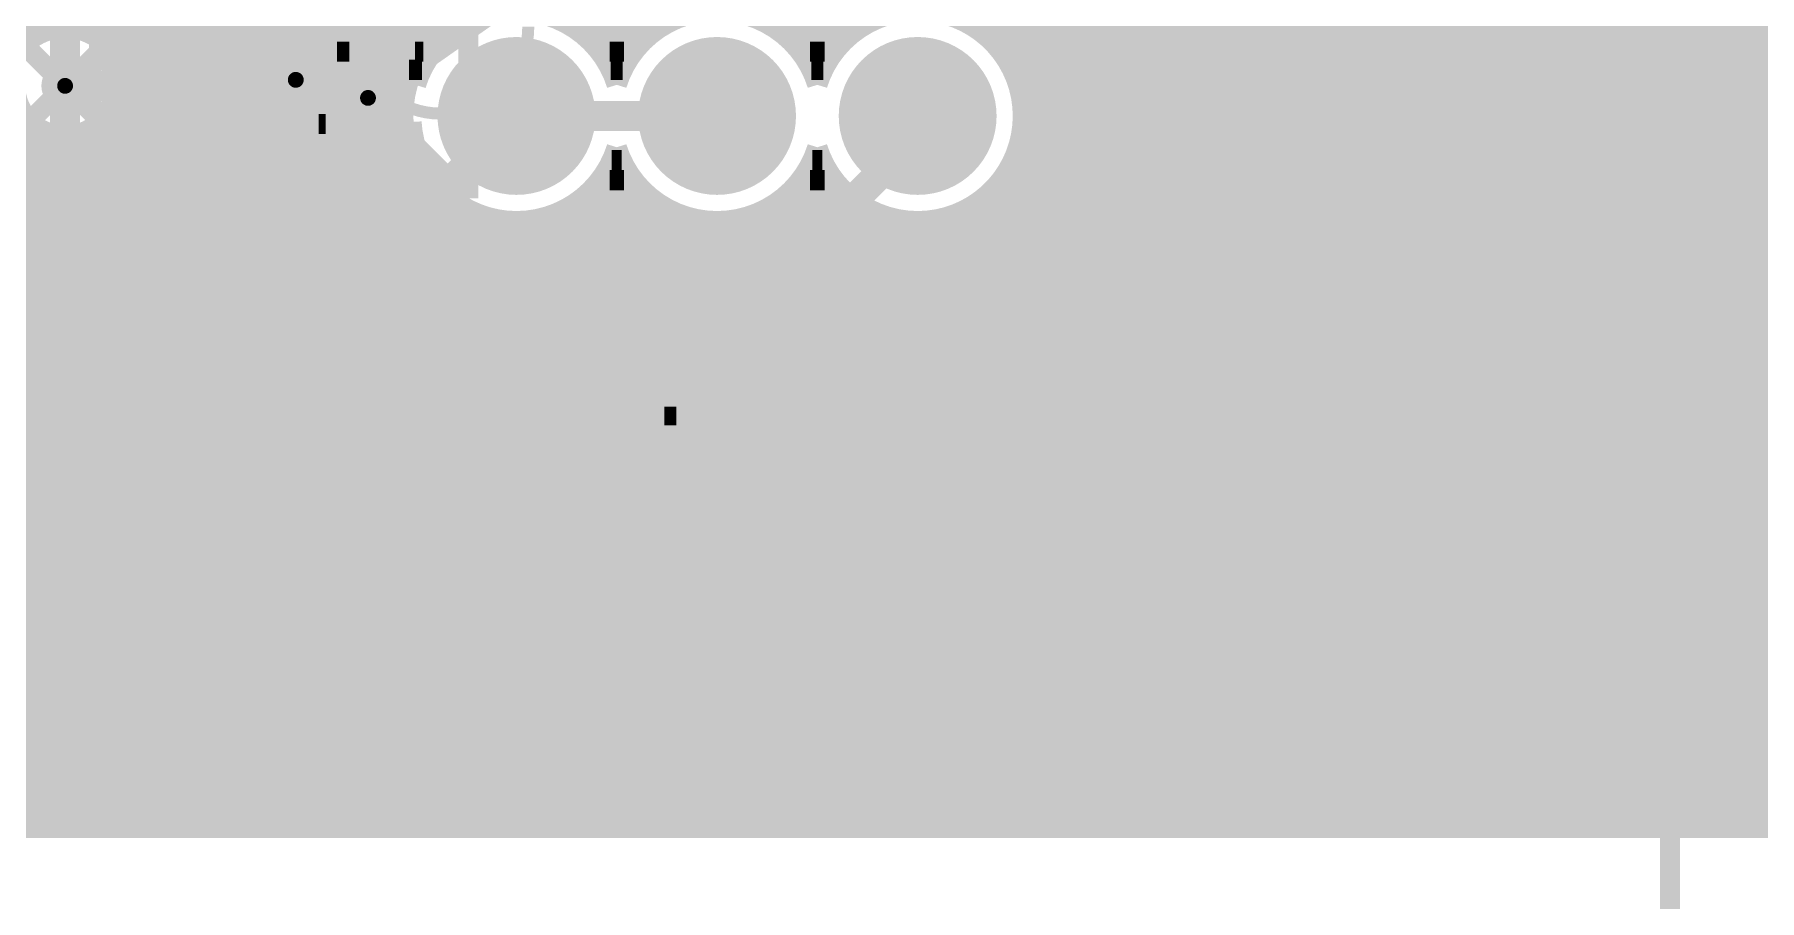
# Model space of a CAD drawing. Extents: x -11 to 221, y -93 to 178.
# Drawn here: x 28.19 to 50.03, y 39.6 to 50.56 of the extents above; entities that cross this region are included whole.
import ezdxf

# ---------------------------------------------------------------- set-up
doc = ezdxf.new("R2010")
doc.units = 0
doc.header["$MEASUREMENT"] = 0
doc.layers.get('0').update_dxf_attribs({"linetype": 'CONTINUOUS'})
for name, color, linetype in [('26-349-0_BOT', 7, 'CONTINUOUS'), ('26-349-0_DRD', 7, 'CONTINUOUS'), ('26-349-0_DRL', 2, 'CONTINUOUS'), ('26-349-0_FAB', 1, 'CONTINUOUS'), ('26-349-0_IN1', 3, 'CONTINUOUS'), ('26-349-0_IN2', 5, 'CONTINUOUS'), ('26-349-0_SMB', 10, 'CONTINUOUS'), ('26-349-0_SMT', 14, 'CONTINUOUS'), ('26-349-0_SPT', 9, 'CONTINUOUS'), ('26-349-0_SST', 12, 'CONTINUOUS'), ('26-349-0_TOP', 11, 'CONTINUOUS'), ('THRUHOLE_TAP', 15, 'CONTINUOUS')]:
    doc.layers.add(name, color=color, linetype=linetype)

# ---------------------------------------------------------------- blocks, each defined once
blk = doc.blocks.new('ROUND_2')
at = {"const_width": 0.99949}
blk.add_lwpolyline([(-0.499744, 0, 1), (0.499744, 0, 1)], format="xyb", close=True, dxfattribs=at)
blk = doc.blocks.new('ROUND_78')
at = {"const_width": 0.29972}
blk.add_lwpolyline([(-0.14986, 0, 1), (0.14986, 0, 1)], format="xyb", close=True, dxfattribs=at)
blk = doc.blocks.new('ROUND_95')
at = {"const_width": 0.40005}
blk.add_lwpolyline([(-0.200024, 0, 1), (0.200024, 0, 1)], format="xyb", close=True, dxfattribs=at)
blk = doc.blocks.new('ROUND_102')
at = {"const_width": 0.10033}
blk.add_lwpolyline([(-0.050164, 0, 1), (0.050164, 0, 1)], format="xyb", close=True, dxfattribs=at)
blk = doc.blocks.new('ROUND_82')
at = {"const_width": 0.29972}
blk.add_lwpolyline([(-0.14986, 0, 1), (0.14986, 0, 1)], format="xyb", close=True, dxfattribs=at)
blk = doc.blocks.new('RECTANGLE_5')
blk.add_solid([(0.63627, 0.51308), (0.63627, -0.51308), (-0.63627, 0.51308), (-0.63627, -0.51308)])
blk = doc.blocks.new('ROUND_88')
at = {"const_width": 0.10033}
blk.add_lwpolyline([(-0.050164, 0, 1), (0.050164, 0, 1)], format="xyb", close=True, dxfattribs=at)

msp = doc.modelspace()

# ---------------------------------------------------------------- linework, layer by layer
at = {"layer": '26-349-0_BOT'}
for points, const_width in [([(31.5468, 97.409), (31.5468, 50.61458)], 0.254), ([(31.7754, 97.409), (31.7754, 50.55108)], 0.254), ([(32.004, 97.409), (32.004, 50.35804)], 0.254), ([(32.2326, 97.409), (32.2326, 50.36312)], 0.254), ([(32.4612, 97.409), (32.4612, 50.38598)], 0.254), ([(32.6898, 97.409), (32.6898, 50.32248)], 0.254), ([(32.9184, 97.409), (32.9184, 50.12944)], 0.254), ([(33.147, 97.409), (33.147, 50.21072)], 0.254), ([(33.3756, 97.409), (33.3756, 50.4952)], 0.254), ([(33.6042, 97.409), (33.6042, 50.67046)], 0.254), ([(34.9758, 97.409), (34.9758, 50.67046)], 0.254), ([(35.2044, 97.409), (35.2044, 50.4952)], 0.254), ([(40.2336, 97.409), (40.2336, 50.54092)], 0.254), ([(40.4622, 97.409), (40.4622, 50.28946)], 0.254), ([(40.6908, 97.409), (40.6908, 49.68748)], 0.254), ([(48.6918, 97.409), (48.6918, 40.513)], 0.254), ([(48.9204, 97.409), (48.9204, 40.513)], 0.254), ([(49.149, 97.409), (49.149, 40.513)], 0.254), ([(47.5488, 94.68866), (47.5488, 40.513)], 0.254), ([(48.4632, 94.68866), (48.4632, 40.513)], 0.254), ([(47.7774, 94.53626), (47.7774, 40.513)], 0.254), ([(48.006, 94.49308), (48.006, 40.513)], 0.254), ([(48.2346, 94.53626), (48.2346, 40.513)], 0.254), ([(44.3484, 83.3247), (44.3484, 40.513)], 0.254), ([(44.577, 83.32978), (44.577, 40.513)], 0.254), ([(40.9194, 76.16444), (40.9194, 40.513)], 0.254), ([(44.1198, 76.2508), (44.1198, 40.513)], 0.254), ([(31.3182, 75.946), (31.3182, 50.59172)], 0.254), ([(41.148, 75.8317), (41.148, 40.513)], 0.254), ([(43.8912, 75.87488), (43.8912, 40.513)], 0.254), ([(31.0896, 75.60818), (31.0896, 50.46726)], 0.254), ([(41.3766, 75.63104), (41.3766, 40.513)], 0.254), ([(41.6052, 75.49896), (41.6052, 40.513)], 0.254), ([(43.434, 75.51928), (43.434, 40.513)], 0.254), ([(43.6626, 75.65898), (43.6626, 40.513)], 0.254), ([(46.1772, 75.6031), (46.1772, 40.513)], 0.254), ([(30.861, 75.38466), (30.861, 40.513)], 0.254), ([(41.8338, 75.41768), (41.8338, 40.513)], 0.254), ([(42.0624, 75.37704), (42.0624, 40.513)], 0.254), ([(42.291, 75.36942), (42.291, 40.513)], 0.254), ([(42.5196, 75.36942), (42.5196, 40.513)], 0.254), ([(42.7482, 75.36942), (42.7482, 40.513)], 0.254), ([(42.9768, 75.37958), (42.9768, 40.513)], 0.254), ([(43.2054, 75.42784), (43.2054, 40.513)], 0.254), ([(29.2608, 75.02398), (29.2608, 40.513)], 0.254), ([(30.1752, 75.03414), (30.1752, 40.513)], 0.254), ([(30.4038, 75.11034), (30.4038, 40.513)], 0.254), ([(30.6324, 75.22464), (30.6324, 40.513)], 0.254), ([(35.433, 75.0697), (35.433, 50.21072)], 0.254), ([(35.6616, 75.0697), (35.6616, 50.165)], 0.254), ([(35.8902, 75.0697), (35.8902, 50.4698)], 0.254), ([(36.1188, 75.0697), (36.1188, 50.65268)], 0.254), ([(37.4904, 75.0697), (37.4904, 50.68316)], 0.254), ([(37.719, 75.0697), (37.719, 50.51806)], 0.254), ([(37.9476, 75.0697), (37.9476, 50.25136)], 0.254), ([(38.1762, 75.0697), (38.1762, 50.11674)], 0.254), ([(38.4048, 75.0697), (38.4048, 50.4444)], 0.254), ([(38.6334, 75.0697), (38.6334, 50.63744)], 0.254), ([(29.4894, 74.98334), (29.4894, 40.513)], 0.254), ([(29.718, 74.97064), (29.718, 40.513)], 0.254), ([(29.9466, 74.98588), (29.9466, 40.513)], 0.254), ([(46.4058, 68.38442), (46.4058, 40.513)], 0.254), ([(47.3202, 68.2752), (47.3202, 40.513)], 0.254), ([(49.3776, 68.43268), (49.3776, 40.513)], 0.254), ([(46.6344, 68.19392), (46.6344, 40.513)], 0.254), ([(46.863, 68.13042), (46.863, 40.513)], 0.254), ([(47.0916, 68.15328), (47.0916, 40.513)], 0.254), ([(49.6062, 67.7926), (49.6062, 40.513)], 0.254), ([(49.8348, 67.52336), (49.8348, 40.513)], 0.254), ([(50.0634, 67.35318), (50.0634, 40.513)], 0.254), ([(27.8638, 56.261), (27.8638, 56.2102), (28.575, 55.499), (28.575, 49.911)], 0.381), ([(29.0957, 55.499), (29.0957, 50.26406)], 0.254), ([(45.9486, 53.30698), (45.9486, 40.513)], 0.254), ([(44.8056, 53.13172), (44.8056, 40.513)], 0.254), ([(45.72, 52.96408), (45.72, 40.513)], 0.254), ([(45.0342, 52.91582), (45.0342, 40.513)], 0.254), ([(45.2628, 52.84216), (45.2628, 40.513)], 0.254), ([(45.4914, 52.85486), (45.4914, 40.513)], 0.254), ([(31.25978, 50.5714), (29.0957, 50.5714)], 0.254), ([(33.46196, 50.5714), (31.73222, 50.5714)], 0.254), ([(36.00196, 50.5714), (35.11804, 50.5714)], 0.254), ([(38.54196, 50.5714), (37.65804, 50.5714)], 0.254), ([(58.928, 50.5714), (40.19804, 50.5714)], 0.254), ([(30.9753, 50.3428), (29.0957, 50.3428)], 0.254), ([(32.17418, 50.3428), (32.0167, 50.3428)], 0.254), ([(33.2359, 50.3428), (32.64662, 50.3428)], 0.254), ([(35.7759, 50.3428), (35.34156, 50.3428)], 0.254), ([(38.3159, 50.3428), (37.88156, 50.3428)], 0.254), ([(58.928, 50.3428), (40.42156, 50.3428)], 0.254), ([(30.87878, 50.1142), (29.1719, 50.1142)], 0.254), ([(33.09366, 50.1142), (32.9311, 50.1142)], 0.254), ([(35.63366, 50.1142), (35.4838, 50.1142)], 0.254), ([(38.17366, 50.1142), (38.0238, 50.1142)], 0.254), ([(58.928, 50.1142), (40.5638, 50.1142)], 0.254), ([(30.8737, 49.8856), (29.20492, 49.8856)], 0.254), ([(58.928, 49.8856), (40.65016, 49.8856)], 0.254), ([(28.1178, 49.47666), (28.1178, 40.513)], 0.254), ([(29.0322, 49.47666), (29.0322, 40.513)], 0.254), ([(30.96006, 49.657), (29.15158, 49.657)], 0.254), ([(31.0896, 49.5046), (31.0896, 40.513)], 0.254), ([(58.928, 49.657), (40.69334, 49.657)], 0.254), ([(28.1686, 49.4284), (20.72386, 49.4284)], 0.254), ([(28.3464, 49.32426), (28.3464, 40.513)], 0.254), ([(28.575, 49.28108), (28.575, 40.513)], 0.254), ([(28.8036, 49.32426), (28.8036, 40.513)], 0.254), ([(31.2039, 49.4284), (28.97886, 49.4284)], 0.254), ([(31.3182, 49.38268), (31.3182, 40.513)], 0.254), ([(31.5468, 49.35982), (31.5468, 40.513)], 0.254), ([(31.7754, 49.42332), (31.7754, 40.513)], 0.254), ([(31.87446, 49.4284), (31.78556, 49.4284)], 0.254), ([(32.004, 49.276), (32.004, 40.513)], 0.254), ([(32.9184, 49.38522), (32.9184, 40.513)], 0.254), ([(40.6908, 49.37252), (40.6908, 40.513)], 0.254), ([(58.21172, 49.4284), (40.69588, 49.4284)], 0.254), ([(32.1183, 49.1998), (17.145, 49.1998)], 0.254), ([(32.2326, 49.15408), (32.2326, 40.513)], 0.254), ([(32.4612, 49.13122), (32.4612, 40.513)], 0.254), ([(32.6898, 49.19472), (32.6898, 40.513)], 0.254), ([(33.00222, 49.1998), (32.69996, 49.1998)], 0.254), ([(57.99582, 49.1998), (40.65778, 49.1998)], 0.254), ([(33.0835, 48.9712), (17.145, 48.9712)], 0.254), ([(33.147, 48.84928), (33.147, 40.513)], 0.254), ([(35.433, 48.84928), (35.433, 40.513)], 0.254), ([(35.6235, 48.9712), (35.4965, 48.9712)], 0.254), ([(35.6616, 48.895), (35.6616, 40.513)], 0.254), ([(37.9476, 48.80864), (37.9476, 40.513)], 0.254), ([(38.1635, 48.9712), (38.0365, 48.9712)], 0.254), ([(38.1762, 48.94326), (38.1762, 40.513)], 0.254), ([(57.92216, 48.9712), (40.5765, 48.9712)], 0.254), ([(33.21812, 48.7426), (17.145, 48.7426)], 0.254), ([(35.75812, 48.7426), (35.36188, 48.7426)], 0.254), ([(35.8902, 48.58766), (35.8902, 40.513)], 0.254), ([(38.29812, 48.7426), (37.90188, 48.7426)], 0.254), ([(38.4048, 48.6156), (38.4048, 40.513)], 0.254), ([(57.93486, 48.7426), (40.44188, 48.7426)], 0.254), ([(40.4622, 48.77054), (40.4622, 40.513)], 0.254), ([(33.43148, 48.514), (17.145, 48.514)], 0.254), ([(33.3756, 48.5648), (33.3756, 40.513)], 0.254), ([(33.6042, 48.38954), (33.6042, 40.513)], 0.254), ([(34.9758, 48.38954), (34.9758, 40.513)], 0.254), ([(35.97148, 48.514), (35.14852, 48.514)], 0.254), ([(35.2044, 48.5648), (35.2044, 40.513)], 0.254), ([(36.1188, 48.40478), (36.1188, 40.513)], 0.254), ([(37.4904, 48.3743), (37.4904, 40.513)], 0.254), ([(38.51148, 48.514), (37.68852, 48.514)], 0.254), ([(37.719, 48.5394), (37.719, 40.513)], 0.254), ([(38.6334, 48.42256), (38.6334, 40.513)], 0.254), ([(40.005, 48.3616), (40.005, 40.513)], 0.254), ([(58.04408, 48.514), (40.22852, 48.514)], 0.254), ([(40.2336, 48.51908), (40.2336, 40.513)], 0.254), ([(33.8201, 48.2854), (17.145, 48.2854)], 0.254), ([(33.8328, 48.28032), (33.8328, 40.513)], 0.254), ([(34.0614, 48.21936), (34.0614, 40.513)], 0.254), ([(34.29, 48.19904), (34.29, 40.513)], 0.254), ([(34.5186, 48.21936), (34.5186, 40.513)], 0.254), ([(34.7472, 48.28032), (34.7472, 40.513)], 0.254), ([(36.3601, 48.2854), (34.7599, 48.2854)], 0.254), ([(36.3474, 48.29048), (36.3474, 40.513)], 0.254), ([(36.576, 48.22444), (36.576, 40.513)], 0.254), ([(36.8046, 48.19904), (36.8046, 40.513)], 0.254), ([(37.0332, 48.21428), (37.0332, 40.513)], 0.254), ([(37.2618, 48.2727), (37.2618, 40.513)], 0.254), ([(38.9001, 48.2854), (37.2999, 48.2854)], 0.254), ([(38.862, 48.30064), (38.862, 40.513)], 0.254), ([(39.0906, 48.22952), (39.0906, 40.513)], 0.254), ([(39.3192, 48.20158), (39.3192, 40.513)], 0.254), ([(39.5478, 48.21174), (39.5478, 40.513)], 0.254), ([(39.7764, 48.26254), (39.7764, 40.513)], 0.254), ([(58.38698, 48.2854), (39.8399, 48.2854)], 0.254), ([(58.928, 48.0568), (17.145, 48.0568)], 0.254), ([(58.928, 47.8282), (17.145, 47.8282)], 0.254), ([(58.928, 47.5996), (17.145, 47.5996)], 0.254), ([(58.928, 47.371), (17.145, 47.371)], 0.254), ([(58.928, 47.1424), (17.145, 47.1424)], 0.254), ([(58.928, 46.9138), (17.145, 46.9138)], 0.254), ([(58.928, 46.6852), (17.145, 46.6852)], 0.254), ([(56.74614, 46.4566), (17.145, 46.4566)], 0.254), ([(56.29148, 46.228), (17.145, 46.228)], 0.254), ([(56.05018, 45.9994), (17.145, 45.9994)], 0.254), ([(55.89524, 45.7708), (17.145, 45.7708)], 0.254), ([(55.79364, 45.5422), (17.145, 45.5422)], 0.254), ([(55.73776, 45.3136), (17.145, 45.3136)], 0.254), ([(55.71998, 45.085), (17.145, 45.085)], 0.254), ([(55.73776, 44.8564), (17.145, 44.8564)], 0.254), ([(55.79364, 44.6278), (17.145, 44.6278)], 0.254), ([(55.89524, 44.3992), (17.145, 44.3992)], 0.254), ([(56.05018, 44.1706), (17.145, 44.1706)], 0.254), ([(56.29148, 43.942), (17.145, 43.942)], 0.254), ([(56.74614, 43.7134), (17.145, 43.7134)], 0.254), ([(58.928, 43.4848), (17.145, 43.4848)], 0.254), ([(58.928, 43.2562), (17.145, 43.2562)], 0.254), ([(58.928, 43.0276), (17.145, 43.0276)], 0.254), ([(58.928, 42.799), (17.145, 42.799)], 0.254), ([(58.928, 42.5704), (17.145, 42.5704)], 0.254), ([(58.928, 42.3418), (17.145, 42.3418)], 0.254), ([(58.928, 42.1132), (17.145, 42.1132)], 0.254), ([(58.928, 41.8846), (17.145, 41.8846)], 0.254), ([(58.928, 41.656), (17.145, 41.656)], 0.254), ([(58.928, 41.4274), (17.145, 41.4274)], 0.254), ([(58.928, 41.1988), (17.145, 41.1988)], 0.254), ([(58.928, 40.9702), (17.145, 40.9702)], 0.254), ([(58.928, 40.7416), (17.145, 40.7416)], 0.254), ([(58.928, 40.513), (18.161, 40.513)], 0.254)]:
    msp.add_lwpolyline(points, dxfattribs=dict(at, const_width=const_width))
at = {"layer": '26-349-0_BOT', "const_width": 0.254}
for points in [[(34.29, 50.86096, 0.3293318), (33.01746, 49.92116)], [(35.56, 49.9237, 0.3286705), (34.29, 50.85842)], [(36.83, 50.86096, 0.3286704), (35.56, 49.9237)], [(38.1, 49.9237, 0.3286705), (36.83, 50.85842)], [(39.37, 50.86096, 0.3286704), (38.1, 49.9237)], [(40.70096, 49.53, 0.4142136), (39.37, 50.86096)], [(31.496, 50.61712, 0.4142136), (30.86608, 49.9872)], [(32.0548, 50.27676, 0.2801818), (31.496, 50.61712)], [(32.4104, 50.38852, 0.1515079), (32.05396, 50.27798)], [(33.01746, 49.92116, 0.3394984), (32.4104, 50.38598)], [(29.20492, 49.911, 0.1500718), (29.09637, 50.26451)], [(27.94508, 49.911, 0.4142136), (28.575, 49.28108)], [(28.575, 49.28108, 0.4142136), (29.20492, 49.911)], [(30.86608, 49.9872, 0.4142136), (31.496, 49.35728)], [(31.496, 49.35728, 0.1509238), (31.85125, 49.46701)], [(31.8516, 49.4665, 0.2792178), (32.4104, 49.12868)], [(32.4104, 49.12868, 0.2729018), (32.96158, 49.4538)], [(32.96158, 49.4538, 0.3975292), (34.29, 48.19904)], [(39.37, 48.19904, 0.4142136), (40.70096, 49.53)], [(34.29, 48.19904, 0.328165), (35.56, 49.13376)], [(35.56, 49.13376, 0.3281646), (36.83, 48.19904)], [(36.83, 48.19904, 0.328165), (38.1, 49.13376)], [(38.1, 49.13376, 0.3281646), (39.37, 48.19904)]]:
    msp.add_lwpolyline(points, format="xyb", dxfattribs=at)
at = {"layer": '26-349-0_DRD', "const_width": 0.254}
for points in [[(30.226, 51.2572), (30.226, 48.7172)], [(32.766, 51.2572), (30.226, 48.7172)], [(32.766, 48.7172), (30.226, 51.2572)], [(32.766, 48.7172), (32.766, 51.2572)], [(29.845, 51.181), (27.305, 48.641)], [(29.845, 48.641), (27.305, 51.181)], [(29.845, 48.641), (29.845, 51.181)], [(31.1404, 51.0286), (31.1404, 48.4886)], [(33.6804, 51.0286), (31.1404, 48.4886)], [(33.6804, 48.4886), (31.1404, 51.0286)], [(33.6804, 48.4886), (33.6804, 51.0286)], [(34.29, 50.165), (34.29, 48.895)], [(36.83, 50.165), (36.83, 48.895)], [(39.37, 50.165), (39.37, 48.895)], [(34.925, 49.53), (33.655, 49.53)], [(37.465, 49.53), (36.195, 49.53)], [(40.005, 49.53), (38.735, 49.53)], [(27.305, 48.641), (29.845, 48.641)], [(30.226, 48.7172), (32.766, 48.7172)], [(31.1404, 48.4886), (33.6804, 48.4886)]]:
    msp.add_lwpolyline(points, dxfattribs=at)
at = {"layer": '26-349-0_FAB', "const_width": 0.254}
for points in [[(-7.62, 142.24), (-7.62, 102.87), (17.78, 102.87), (17.78, 93.345), (55.88, 93.345), (55.88, 55.245), (48.895, 55.245), (48.895, -6.985), (109.22, -6.985), (109.22, 45.72), (66.04, 45.72), (66.04, 142.875), (33.655, 142.875), (27.94, 148.59), (27.94, 152.4), (11.43, 152.4), (11.43, 142.24), (-7.62, 142.24)], [(17.78, 88.9), (17.78, 41.275), (47.625, 41.275), (47.625, 56.515), (55.245, 56.515), (55.245, 92.71), (17.78, 92.71), (17.78, 88.9)], [(28.99918, 46.24832), (28.15082, 46.24832)], [(28.575, 44.97832), (28.575, 46.24832)], [(30.45968, 44.97832), (29.61132, 44.97832), (29.61132, 46.24832), (30.45968, 46.24832)], [(31.07182, 45.61332), (31.70682, 45.61332), (31.92018, 45.82668), (31.92018, 46.0375), (31.70682, 46.24832), (31.07182, 46.24832), (31.07182, 44.97832)], [(33.99282, 45.61332), (34.62782, 45.61332), (34.84118, 45.82668), (34.84118, 46.0375), (34.62782, 46.24832), (33.99282, 46.24832), (33.99282, 44.97832)], [(36.30168, 46.24832), (36.30168, 45.19168), (36.195, 44.97832), (35.56, 44.97832), (35.45332, 45.19168), (35.45332, 46.24832)], [(37.6555, 44.97832), (36.91382, 44.97832), (36.91382, 46.24832)], [(39.116, 46.0375), (39.00932, 46.24832), (38.37432, 46.24832), (38.27018, 46.0375), (38.27018, 45.82668), (38.37432, 45.61332), (39.00932, 45.61332), (39.116, 45.4025), (39.116, 45.19168), (39.00932, 44.97832), (38.37432, 44.97832), (38.27018, 45.19168)], [(40.5765, 44.97832), (39.73068, 44.97832), (39.73068, 46.24832), (40.5765, 46.24832)], [(42.037, 46.0375), (41.93032, 46.24832), (41.29532, 46.24832), (41.19118, 46.0375), (41.19118, 45.82668), (41.29532, 45.61332), (41.93032, 45.61332), (42.037, 45.4025), (42.037, 45.19168), (41.93032, 44.97832), (41.29532, 44.97832), (41.19118, 45.19168)], [(30.24632, 45.61332), (29.61132, 45.61332)], [(31.60268, 45.61332), (31.92018, 44.97832)], [(33.38068, 45.61332), (32.53232, 45.61332)], [(40.36568, 45.61332), (39.73068, 45.61332)], [(30.353, 43.70832), (30.353, 42.43832), (30.14218, 42.65168), (29.718, 43.4975), (29.50718, 43.70832), (29.50718, 42.43832)], [(37.23132, 42.43832), (37.23132, 43.70832), (37.0205, 43.4975)], [(28.46832, 43.07332), (28.8925, 43.07332), (28.8925, 42.65168), (28.78582, 42.43832), (28.15082, 42.43832), (28.04668, 42.65168), (28.04668, 43.4975), (28.15082, 43.70832), (28.78582, 43.70832), (28.8925, 43.4975)], [(30.96768, 42.43832), (31.60268, 42.43832), (31.8135, 42.8625), (31.8135, 43.28668), (31.60268, 43.70832), (30.96768, 43.70832)], [(31.07182, 42.43832), (31.07182, 43.70832)], [(33.88868, 42.43832), (33.88868, 43.70832)], [(34.7345, 42.43832), (34.7345, 43.70832)], [(36.195, 43.70832), (36.195, 43.28668), (35.77082, 42.43832), (35.34918, 43.28668), (35.34918, 43.70832)], [(34.7345, 43.07332), (33.88868, 43.07332)], [(37.44468, 42.43832), (37.0205, 42.43832)], [(33.274, 42.01668), (32.42818, 42.01668)]]:
    msp.add_lwpolyline(points, dxfattribs=at)
at = {"layer": '26-349-0_IN1', "const_width": 0.254}
for points in [[(45.2374, 93.091), (45.2374, 42.545)], [(45.466, 93.091), (45.466, 42.545)], [(45.6946, 93.091), (45.6946, 42.545)], [(47.2948, 93.091), (47.2948, 42.545)], [(47.5234, 93.091), (47.5234, 42.545)], [(47.752, 93.091), (47.752, 42.545)], [(47.0662, 81.34858), (47.0662, 42.545)], [(45.9232, 81.31556), (45.9232, 42.545)], [(46.1518, 81.13522), (46.1518, 42.545)], [(46.8376, 81.14792), (46.8376, 42.545)], [(46.3804, 81.0641), (46.3804, 42.545)], [(46.609, 81.06664), (46.609, 42.545)], [(49.1236, 68.93814), (49.1236, 42.545)], [(47.9806, 68.84162), (47.9806, 42.545)], [(48.2092, 68.67652), (48.2092, 42.545)], [(48.895, 68.71716), (48.895, 42.545)], [(48.4378, 68.61302), (48.4378, 42.545)], [(48.6664, 68.62572), (48.6664, 42.545)], [(49.3522, 68.07962), (49.3522, 42.545)], [(49.5808, 67.6529), (49.5808, 42.545)], [(49.657, 67.55892), (49.657, 42.545)], [(29.2354, 63.94704), (29.2354, 50.22596)], [(29.464, 64.008), (29.464, 42.545)], [(29.6926, 64.008), (29.6926, 42.545)], [(29.9212, 64.008), (29.9212, 42.545)], [(30.1498, 64.008), (30.1498, 42.545)], [(30.3784, 64.008), (30.3784, 42.545)], [(30.607, 64.008), (30.607, 42.545)], [(30.8356, 64.008), (30.8356, 42.545)], [(31.0642, 64.008), (31.0642, 42.545)], [(31.2928, 64.008), (31.2928, 42.545)], [(31.5214, 64.008), (31.5214, 42.545)], [(35.179, 64.008), (35.179, 50.65268)], [(35.4076, 64.008), (35.4076, 50.42408)], [(35.6362, 64.008), (35.6362, 50.31994)], [(35.8648, 64.008), (35.8648, 50.58664)], [(37.6936, 64.008), (37.6936, 50.67046)], [(37.9222, 64.008), (37.9222, 50.45456)], [(38.1508, 64.008), (38.1508, 50.2793)], [(38.3794, 64.008), (38.3794, 50.56378)], [(42.037, 64.008), (42.037, 42.545)], [(42.2656, 64.008), (42.2656, 42.545)], [(44.0944, 64.008), (44.0944, 42.545)], [(44.323, 64.008), (44.323, 42.545)], [(44.5516, 64.008), (44.5516, 42.545)], [(44.7802, 64.008), (44.7802, 42.545)], [(45.0088, 64.008), (45.0088, 42.545)], [(29.0068, 63.67018), (29.0068, 50.50028)], [(28.7782, 63.55842), (28.7782, 50.61204)], [(33.1216, 60.53836), (33.1216, 50.35804)], [(40.6654, 60.04814), (40.6654, 50.1396)], [(41.8084, 59.95162), (41.8084, 42.545)], [(40.894, 59.82716), (40.894, 42.545)], [(41.1226, 59.73572), (41.1226, 42.545)], [(41.3512, 59.72302), (41.3512, 42.545)], [(41.5798, 59.78652), (41.5798, 42.545)], [(33.3502, 58.293), (33.3502, 50.6095)], [(42.4942, 58.166), (42.4942, 42.545)], [(43.8658, 58.166), (43.8658, 42.545)], [(42.7228, 57.8485), (42.7228, 42.545)], [(43.6372, 57.8485), (43.6372, 42.545)], [(40.4368, 57.658), (40.4368, 50.48504)], [(42.9514, 57.72404), (42.9514, 42.545)], [(43.18, 57.68848), (43.18, 42.545)], [(43.4086, 57.72404), (43.4086, 42.545)], [(31.75, 57.29478), (31.75, 42.545)], [(32.893, 57.13222), (32.893, 49.84242)], [(31.9786, 57.0484), (31.9786, 42.545)], [(32.2072, 56.9468), (32.2072, 42.545)], [(32.4358, 56.92902), (32.4358, 42.545)], [(32.6644, 56.98236), (32.6644, 42.545)], [(28.5496, 56.007), (28.5496, 50.64252)], [(28.321, 55.6895), (28.321, 50.5968)], [(28.0924, 55.56504), (28.0924, 50.45964)], [(28.21178, 50.546), (21.82876, 50.546)], [(33.28162, 50.546), (28.93822, 50.546)], [(35.82162, 50.546), (35.29838, 50.546)], [(38.36162, 50.546), (37.83838, 50.546)], [(49.657, 50.546), (40.37838, 50.546)], [(33.09366, 50.3174), (29.18206, 50.3174)], [(35.63366, 50.3174), (35.48634, 50.3174)], [(38.17366, 50.3174), (38.02634, 50.3174)], [(49.657, 50.3174), (40.56634, 50.3174)], [(32.97174, 50.0888), (29.28366, 50.0888)], [(49.657, 50.0888), (40.68826, 50.0888)], [(32.89554, 49.8602), (29.30398, 49.8602)], [(49.657, 49.8602), (40.76192, 49.8602)], [(29.2354, 49.59604), (29.2354, 42.545)], [(32.86252, 49.6316), (29.25064, 49.6316)], [(49.657, 49.6316), (40.79748, 49.6316)], [(28.0924, 49.35982), (28.0924, 42.545)], [(29.0068, 49.31918), (29.0068, 42.545)], [(32.86252, 49.403), (29.10078, 49.403)], [(49.657, 49.403), (40.79494, 49.403)], [(32.90316, 49.1744), (18.034, 49.1744)], [(28.321, 49.2252), (28.321, 42.545)], [(28.5496, 49.17948), (28.5496, 42.545)], [(28.7782, 49.20742), (28.7782, 42.545)], [(32.893, 49.21504), (32.893, 42.545)], [(49.657, 49.1744), (40.75684, 49.1744)], [(32.9819, 48.9458), (18.034, 48.9458)], [(40.6654, 48.9204), (40.6654, 42.545)], [(49.657, 48.9458), (40.67556, 48.9458)], [(33.11144, 48.7172), (18.034, 48.7172)], [(33.1216, 48.70196), (33.1216, 42.545)], [(35.4076, 48.63592), (35.4076, 42.545)], [(35.65144, 48.7172), (35.46856, 48.7172)], [(35.6362, 48.74006), (35.6362, 42.545)], [(37.9222, 48.6029), (37.9222, 42.545)], [(38.19144, 48.7172), (38.00856, 48.7172)], [(38.1508, 48.77816), (38.1508, 42.545)], [(49.657, 48.7172), (40.54856, 48.7172)], [(33.30702, 48.4886), (18.034, 48.4886)], [(33.3502, 48.4505), (33.3502, 42.545)], [(35.179, 48.40732), (35.179, 42.545)], [(35.84702, 48.4886), (35.27298, 48.4886)], [(35.8648, 48.47336), (35.8648, 42.545)], [(37.6936, 48.387), (37.6936, 42.545)], [(38.38702, 48.4886), (37.81298, 48.4886)], [(38.3794, 48.49622), (38.3794, 42.545)], [(40.2082, 48.36922), (40.2082, 42.545)], [(49.657, 48.4886), (40.35298, 48.4886)], [(40.4368, 48.57496), (40.4368, 42.545)], [(33.6296, 48.26), (18.034, 48.26)], [(33.5788, 48.28794), (33.5788, 42.545)], [(33.8074, 48.18126), (33.8074, 42.545)], [(34.7218, 48.16348), (34.7218, 42.545)], [(36.1696, 48.26), (34.9504, 48.26)], [(34.9504, 48.26), (34.9504, 42.545)], [(36.0934, 48.30064), (36.0934, 42.545)], [(36.322, 48.19142), (36.322, 42.545)], [(37.2364, 48.15586), (37.2364, 42.545)], [(37.465, 48.2473), (37.465, 42.545)], [(38.7096, 48.26), (37.4904, 48.26)], [(38.608, 48.31842), (38.608, 42.545)], [(38.8366, 48.20158), (38.8366, 42.545)], [(39.751, 48.14824), (39.751, 42.545)], [(39.9796, 48.2346), (39.9796, 42.545)], [(49.657, 48.26), (40.0304, 48.26)], [(49.657, 48.0314), (18.034, 48.0314)], [(34.036, 48.1203), (34.036, 42.545)], [(34.2646, 48.09744), (34.2646, 42.545)], [(34.4932, 48.11268), (34.4932, 42.545)], [(36.5506, 48.12538), (36.5506, 42.545)], [(36.7792, 48.09998), (36.7792, 42.545)], [(37.0078, 48.11014), (37.0078, 42.545)], [(39.0652, 48.13046), (39.0652, 42.545)], [(39.2938, 48.09998), (39.2938, 42.545)], [(39.5224, 48.10506), (39.5224, 42.545)], [(49.657, 47.8028), (18.034, 47.8028)], [(49.657, 47.5742), (18.034, 47.5742)], [(49.657, 47.3456), (18.034, 47.3456)], [(49.657, 47.117), (18.034, 47.117)], [(49.657, 46.8884), (18.034, 46.8884)], [(49.657, 46.6598), (18.034, 46.6598)], [(49.657, 46.4312), (18.034, 46.4312)], [(49.657, 46.2026), (18.034, 46.2026)], [(49.657, 45.974), (18.034, 45.974)], [(49.657, 45.7454), (18.034, 45.7454)], [(49.657, 45.5168), (18.034, 45.5168)], [(49.657, 45.2882), (18.034, 45.2882)], [(49.657, 45.0596), (18.034, 45.0596)], [(49.657, 44.831), (18.034, 44.831)], [(49.657, 44.6024), (18.034, 44.6024)], [(49.657, 44.3738), (18.034, 44.3738)], [(49.657, 44.1452), (18.034, 44.1452)], [(49.657, 43.9166), (18.034, 43.9166)], [(49.657, 43.688), (18.034, 43.688)], [(49.657, 43.4594), (18.034, 43.4594)], [(49.657, 43.2308), (18.034, 43.2308)], [(49.657, 43.0022), (18.034, 43.0022)], [(49.657, 42.7736), (18.034, 42.7736)], [(49.657, 42.545), (18.034, 42.545)]]:
    msp.add_lwpolyline(points, dxfattribs=at)
for points in [[(34.29, 50.96256, 0.4142136), (32.85744, 49.53)], [(35.56, 50.1904, 0.2797956), (34.29, 50.96256)], [(36.83, 50.96256, 0.2797959), (35.56, 50.1904)], [(38.1, 50.1904, 0.2797956), (36.83, 50.96256)], [(39.37, 50.96256, 0.2797959), (38.1, 50.1904)], [(40.80256, 49.53, 0.4142136), (39.37, 50.96256)], [(28.575, 50.64252, 0.4142136), (27.84348, 49.911)], [(29.30652, 49.911, 0.4142136), (28.575, 50.64252)], [(27.84348, 49.911, 0.4142136), (28.575, 49.17948)], [(28.575, 49.17948, 0.4142136), (29.30652, 49.911)], [(32.85744, 49.53, 0.4142136), (34.29, 48.09744)], [(39.37, 48.09744, 0.4142136), (40.80256, 49.53)], [(34.29, 48.09744, 0.2797959), (35.56, 48.8696)], [(35.56, 48.8696, 0.2797956), (36.83, 48.09744)], [(36.83, 48.09744, 0.2797959), (38.1, 48.8696)], [(38.1, 48.8696, 0.2797956), (39.37, 48.09744)]]:
    msp.add_lwpolyline(points, format="xyb", dxfattribs=at)
at = {"layer": '26-349-0_SMB', "const_width": 0.254}
for points in [[(51.943, 54.737), (46.482, 54.737), (46.482, 52.324), (44.196, 52.324), (44.196, 51.308), (41.275, 51.308), (41.275, 47.752), (27.813, 47.752)], [(46.6598, 54.737), (46.6598, 40.767)], [(46.8884, 54.737), (46.8884, 40.767)], [(47.117, 54.737), (47.117, 40.767)], [(47.3456, 54.737), (47.3456, 40.767)], [(47.5742, 54.737), (47.5742, 40.767)], [(47.8028, 54.737), (47.8028, 40.767)], [(48.0314, 54.737), (48.0314, 40.767)], [(48.26, 54.737), (48.26, 40.767)], [(48.4886, 54.737), (48.4886, 40.767)], [(48.7172, 54.737), (48.7172, 40.767)], [(48.9458, 54.737), (48.9458, 40.767)], [(49.1744, 54.737), (49.1744, 40.767)], [(49.403, 54.737), (49.403, 40.767)], [(49.6316, 54.737), (49.6316, 40.767)], [(49.8602, 54.737), (49.8602, 40.767)], [(50.0888, 54.737), (50.0888, 40.767)], [(44.3738, 52.324), (44.3738, 40.767)], [(44.6024, 52.324), (44.6024, 40.767)], [(44.831, 52.324), (44.831, 40.767)], [(45.0596, 52.324), (45.0596, 40.767)], [(45.2882, 52.324), (45.2882, 40.767)], [(45.5168, 52.324), (45.5168, 40.767)], [(45.7454, 52.324), (45.7454, 40.767)], [(45.974, 52.324), (45.974, 40.767)], [(46.2026, 52.324), (46.2026, 40.767)], [(46.4312, 52.324), (46.4312, 40.767)], [(41.402, 51.308), (41.402, 40.767)], [(41.6306, 51.308), (41.6306, 40.767)], [(41.8592, 51.308), (41.8592, 40.767)], [(42.0878, 51.308), (42.0878, 40.767)], [(42.3164, 51.308), (42.3164, 40.767)], [(42.545, 51.308), (42.545, 40.767)], [(42.7736, 51.308), (42.7736, 40.767)], [(43.0022, 51.308), (43.0022, 40.767)], [(43.2308, 51.308), (43.2308, 40.767)], [(43.4594, 51.308), (43.4594, 40.767)], [(43.688, 51.308), (43.688, 40.767)], [(43.9166, 51.308), (43.9166, 40.767)], [(44.1452, 51.308), (44.1452, 40.767)], [(51.943, 50.4698), (41.275, 50.4698)], [(51.943, 50.2412), (41.275, 50.2412)], [(51.943, 50.0126), (41.275, 50.0126)], [(51.943, 49.784), (41.275, 49.784)], [(57.15, 49.5554), (41.275, 49.5554)], [(57.15, 49.3268), (41.275, 49.3268)], [(57.15, 49.0982), (41.275, 49.0982)], [(57.15, 48.8696), (41.275, 48.8696)], [(57.15, 48.641), (41.275, 48.641)], [(57.15, 48.4124), (41.275, 48.4124)], [(57.15, 48.1838), (41.275, 48.1838)], [(57.15, 47.9552), (41.275, 47.9552)], [(57.15, 47.7266), (17.526, 47.7266)], [(28.1432, 47.752), (28.1432, 40.767)], [(28.3718, 47.752), (28.3718, 40.767)], [(28.6004, 47.752), (28.6004, 40.767)], [(28.829, 47.752), (28.829, 40.767)], [(29.0576, 47.752), (29.0576, 40.767)], [(29.2862, 47.752), (29.2862, 40.767)], [(29.5148, 47.752), (29.5148, 40.767)], [(29.7434, 47.752), (29.7434, 40.767)], [(29.972, 47.752), (29.972, 40.767)], [(30.2006, 47.752), (30.2006, 40.767)], [(30.4292, 47.752), (30.4292, 40.767)], [(30.6578, 47.752), (30.6578, 40.767)], [(30.8864, 47.752), (30.8864, 40.767)], [(31.115, 47.752), (31.115, 40.767)], [(31.3436, 47.752), (31.3436, 40.767)], [(31.5722, 47.752), (31.5722, 40.767)], [(31.8008, 47.752), (31.8008, 40.767)], [(32.0294, 47.752), (32.0294, 40.767)], [(32.258, 47.752), (32.258, 40.767)], [(32.4866, 47.752), (32.4866, 40.767)], [(32.7152, 47.752), (32.7152, 40.767)], [(32.9438, 47.752), (32.9438, 40.767)], [(33.1724, 47.752), (33.1724, 40.767)], [(33.401, 47.752), (33.401, 40.767)], [(33.6296, 47.752), (33.6296, 40.767)], [(33.8582, 47.752), (33.8582, 40.767)], [(34.0868, 47.752), (34.0868, 40.767)], [(34.3154, 47.752), (34.3154, 40.767)], [(34.544, 47.752), (34.544, 40.767)], [(34.7726, 47.752), (34.7726, 40.767)], [(35.0012, 47.752), (35.0012, 40.767)], [(35.2298, 47.752), (35.2298, 40.767)], [(35.4584, 47.752), (35.4584, 40.767)], [(35.687, 47.752), (35.687, 40.767)], [(35.9156, 47.752), (35.9156, 40.767)], [(36.1442, 47.752), (36.1442, 40.767)], [(36.3728, 47.752), (36.3728, 40.767)], [(36.6014, 47.752), (36.6014, 40.767)], [(36.83, 47.752), (36.83, 40.767)], [(37.0586, 47.752), (37.0586, 40.767)], [(37.2872, 47.752), (37.2872, 40.767)], [(37.5158, 47.752), (37.5158, 40.767)], [(37.7444, 47.752), (37.7444, 40.767)], [(37.973, 47.752), (37.973, 40.767)], [(38.2016, 47.752), (38.2016, 40.767)], [(38.4302, 47.752), (38.4302, 40.767)], [(38.6588, 47.752), (38.6588, 40.767)], [(38.8874, 47.752), (38.8874, 40.767)], [(39.116, 47.752), (39.116, 40.767)], [(39.3446, 47.752), (39.3446, 40.767)], [(39.5732, 47.752), (39.5732, 40.767)], [(39.8018, 47.752), (39.8018, 40.767)], [(40.0304, 47.752), (40.0304, 40.767)], [(40.259, 47.752), (40.259, 40.767)], [(40.4876, 47.752), (40.4876, 40.767)], [(40.7162, 47.752), (40.7162, 40.767)], [(40.9448, 47.752), (40.9448, 40.767)], [(41.1734, 47.752), (41.1734, 40.767)], [(57.15, 47.498), (17.526, 47.498)], [(57.15, 47.2694), (17.526, 47.2694)], [(57.15, 47.0408), (17.526, 47.0408)], [(57.15, 46.8122), (17.526, 46.8122)], [(57.15, 46.5836), (17.526, 46.5836)], [(57.15, 46.355), (17.526, 46.355)], [(57.15, 46.1264), (17.526, 46.1264)], [(57.15, 45.8978), (17.526, 45.8978)], [(57.15, 45.6692), (17.526, 45.6692)], [(57.15, 45.4406), (17.526, 45.4406)], [(57.15, 45.212), (17.526, 45.212)], [(57.15, 44.9834), (17.526, 44.9834)], [(57.15, 44.7548), (17.526, 44.7548)], [(57.15, 44.5262), (17.526, 44.5262)], [(57.15, 44.2976), (17.526, 44.2976)], [(57.15, 44.069), (17.526, 44.069)], [(57.15, 43.8404), (17.526, 43.8404)], [(57.15, 43.6118), (17.526, 43.6118)], [(57.15, 43.3832), (17.526, 43.3832)], [(57.15, 43.1546), (17.526, 43.1546)], [(57.15, 42.926), (17.526, 42.926)], [(57.15, 42.6974), (17.526, 42.6974)], [(57.15, 42.4688), (17.526, 42.4688)], [(57.15, 42.2402), (17.526, 42.2402)], [(57.15, 42.0116), (17.526, 42.0116)], [(57.15, 41.783), (17.526, 41.783)], [(57.15, 41.5544), (17.526, 41.5544)], [(57.15, 41.3258), (17.526, 41.3258)], [(57.15, 41.0972), (17.526, 41.0972)], [(57.15, 40.8686), (17.526, 40.8686)], [(57.15, 40.767), (17.526, 40.767)]]:
    msp.add_lwpolyline(points, dxfattribs=at)
at = {"layer": '26-349-0_SST', "const_width": 0.1524}
for points in [[(33.06572, 47.53102), (33.06572, 47.1297), (32.06496, 47.1297), (32.06496, 51.9303), (41.59504, 51.9303), (41.59504, 47.1297), (40.59428, 47.1297), (40.59428, 47.53102), (33.06572, 47.53102)], [(34.04616, 51.4985), (32.30372, 50.2793)], [(32.62376, 49.81956), (34.3662, 51.0413)], [(28.956, 50.673), (28.956, 47.117), (30.734, 47.117), (30.734, 50.673), (28.956, 50.673)], [(36.74618, 46.80458), (36.74618, 46.44898), (36.91382, 46.3296), (37.084, 46.3296), (37.25418, 46.44898), (37.25418, 46.80458), (36.23818, 46.80458)], [(29.53766, 46.64964), (29.53766, 46.29404), (29.7053, 46.17466), (29.87548, 46.17466), (30.04566, 46.29404), (30.04566, 46.64964), (29.02966, 46.64964)], [(29.53766, 46.35246), (29.02966, 46.17466)], [(29.02966, 45.33646), (29.02966, 45.81144), (29.7053, 45.33646), (29.87548, 45.33646), (30.04566, 45.39742), (30.04566, 45.75302), (29.87548, 45.81144)], [(36.23818, 45.61078), (36.23818, 45.847)], [(36.23818, 45.72762), (37.25418, 45.72762), (37.084, 45.847)], [(29.53766, 44.91482), (29.53766, 44.55922), (29.36748, 44.49826), (29.1973, 44.49826), (29.02966, 44.55922), (29.02966, 44.91482), (29.1973, 44.97324), (29.36748, 44.97324), (30.04566, 44.73702)]]:
    msp.add_lwpolyline(points, dxfattribs=at)
for points in [[(32.24022, 50.6603, 0.0887073), (32.30838, 50.27914)], [(33.34004, 49.56048, 0.4142136), (34.43986, 50.6603)], [(32.3088, 50.2793, 0.129408), (32.63002, 49.82096)], [(32.62376, 49.81956, 0.1773556), (33.33496, 49.5591)]]:
    msp.add_lwpolyline(points, format="xyb", dxfattribs=at)
at = {"layer": '26-349-0_TOP'}
for points, const_width in [([(37.719, 56.77662), (37.719, 50.65268)], 0.254), ([(37.9476, 56.54802), (37.9476, 50.42408)], 0.254), ([(38.1762, 56.31942), (38.1762, 50.31994)], 0.254), ([(38.4048, 56.09082), (38.4048, 50.58664)], 0.254), ([(40.2336, 55.28818), (40.2336, 50.67046)], 0.254), ([(32.4104, 49.7586), (32.385, 49.784), (32.385, 54.229)], 0.381), ([(40.4622, 54.15534), (40.4622, 50.45456)], 0.254), ([(35.2044, 53.9877), (35.2044, 50.63236)], 0.254), ([(35.433, 53.9877), (35.433, 50.39106)], 0.254), ([(35.6616, 54.02834), (35.6616, 50.35804)], 0.254), ([(35.8902, 54.02834), (35.8902, 50.6095)], 0.254), ([(31.7627, 53.28412), (31.7627, 50.66792)], 0.254), ([(33.0073, 53.28412), (33.0073, 50.18024)], 0.254), ([(33.147, 53.28412), (33.147, 50.39106)], 0.254), ([(33.3756, 53.28412), (33.3756, 50.63236)], 0.254), ([(40.6908, 53.2511), (40.6908, 50.08118)], 0.254), ([(40.83558, 53.02758), (43.2435, 50.61966)], 0.254), ([(40.9194, 52.94122), (40.9194, 40.513)], 0.254), ([(41.148, 52.71262), (41.148, 40.513)], 0.254), ([(28.575, 52.324), (28.575, 50.038), (28.575, 49.911), (28.575, 48.387), (28.08224, 47.89424), (27.305, 47.89424)], 0.381), ([(28.575, 49.911), (28.575, 50.038), (28.575, 52.324)], 0.381), ([(29.845, 49.911), (28.702, 49.911), (28.575, 50.038), (28.575, 52.324)], 0.381), ([(28.575, 52.324), (28.575, 50.038), (28.575, 49.911), (28.702, 49.911), (29.845, 49.911)], 0.381), ([(29.845, 52.324), (29.845, 51.6382), (31.496, 49.9872)], 0.381), ([(41.3766, 52.48402), (41.3766, 40.513)], 0.254), ([(41.6052, 52.25542), (41.6052, 40.513)], 0.254), ([(41.8338, 52.02682), (41.8338, 40.513)], 0.254), ([(42.0624, 51.79822), (42.0624, 40.513)], 0.254), ([(42.291, 51.56962), (42.291, 40.513)], 0.254), ([(42.5196, 51.34102), (42.5196, 40.513)], 0.254), ([(42.7482, 51.11242), (42.7482, 40.513)], 0.254), ([(42.9768, 50.88382), (42.9768, 40.513)], 0.254), ([(33.30702, 50.5714), (33.0073, 50.5714)], 0.254), ([(35.84702, 50.5714), (35.27298, 50.5714)], 0.254), ([(38.38702, 50.5714), (37.81298, 50.5714)], 0.254), ([(43.2943, 50.5714), (40.35298, 50.5714)], 0.254), ([(43.2054, 50.65522), (43.2054, 40.513)], 0.254), ([(33.11144, 50.3428), (33.0073, 50.3428)], 0.254), ([(35.65144, 50.3428), (35.46856, 50.3428)], 0.254), ([(38.19144, 50.3428), (38.00856, 50.3428)], 0.254), ([(52.4002, 50.3428), (40.54856, 50.3428)], 0.254), ([(43.434, 50.48504), (43.434, 40.513)], 0.254), ([(43.6626, 50.4317), (43.6626, 40.513)], 0.254), ([(50.673, 50.4317), (43.688, 50.4317)], 0.254), ([(43.8912, 50.4317), (43.8912, 40.513)], 0.254), ([(44.1198, 50.4317), (44.1198, 40.513)], 0.254), ([(44.3484, 50.4317), (44.3484, 40.513)], 0.254), ([(44.577, 50.4317), (44.577, 40.513)], 0.254), ([(44.8056, 50.4317), (44.8056, 40.513)], 0.254), ([(45.0342, 50.4317), (45.0342, 40.513)], 0.254), ([(45.2628, 50.4317), (45.2628, 40.513)], 0.254), ([(45.4914, 50.4317), (45.4914, 40.513)], 0.254), ([(45.72, 50.4317), (45.72, 40.513)], 0.254), ([(45.9486, 50.4317), (45.9486, 40.513)], 0.254), ([(46.1772, 50.4317), (46.1772, 40.513)], 0.254), ([(46.4058, 50.4317), (46.4058, 40.513)], 0.254), ([(46.6344, 50.4317), (46.6344, 40.513)], 0.254), ([(46.863, 50.4317), (46.863, 40.513)], 0.254), ([(47.0916, 50.4317), (47.0916, 40.513)], 0.254), ([(47.3202, 50.4317), (47.3202, 40.513)], 0.254), ([(47.5488, 50.4317), (47.5488, 40.513)], 0.254), ([(47.7774, 50.4317), (47.7774, 40.513)], 0.254), ([(48.006, 50.4317), (48.006, 40.513)], 0.254), ([(48.2346, 50.4317), (48.2346, 40.513)], 0.254), ([(48.4632, 50.4317), (48.4632, 40.513)], 0.254), ([(48.6918, 50.4317), (48.6918, 40.513)], 0.254), ([(48.9204, 50.4317), (48.9204, 40.513)], 0.254), ([(49.149, 50.4317), (49.149, 40.513)], 0.254), ([(49.3776, 50.4317), (49.3776, 40.513)], 0.254), ([(49.6062, 50.4317), (49.6062, 40.513)], 0.254), ([(49.8348, 50.4317), (49.8348, 40.513)], 0.254), ([(50.0634, 50.4317), (50.0634, 40.513)], 0.254), ([(54.6862, 50.1142), (40.67556, 50.1142)], 0.254), ([(27.305, 49.89576), (27.16276, 49.89576), (26.543, 49.276), (26.543, 47.244), (27.051, 46.736), (32.512, 46.736), (33.909, 48.133), (38.227, 48.133), (39.37, 49.276), (39.37, 49.53)], 0.381), ([(52.4002, 49.8856), (40.75684, 49.8856)], 0.254), ([(34.29, 49.53), (32.639, 47.879), (29.845, 47.879)], 0.381), ([(36.83, 49.53), (34.29, 49.53)], 0.381), ([(52.4002, 49.657), (40.79494, 49.657)], 0.254), ([(52.4002, 49.4284), (40.79748, 49.4284)], 0.254), ([(52.4002, 49.1998), (40.76192, 49.1998)], 0.254), ([(52.4002, 48.9712), (40.68826, 48.9712)], 0.254), ([(40.6908, 48.97628), (40.6908, 40.513)], 0.254), ([(40.4622, 48.6029), (40.4622, 40.513)], 0.254), ([(52.4002, 48.7426), (40.56634, 48.7426)], 0.254), ([(40.2336, 48.387), (40.2336, 40.513)], 0.254), ([(52.4002, 48.514), (40.37838, 48.514)], 0.254), ([(39.7764, 48.15586), (39.7764, 40.513)], 0.254), ([(40.005, 48.2473), (40.005, 40.513)], 0.254), ([(52.4002, 48.2854), (40.07612, 48.2854)], 0.254), ([(39.09822, 48.12284), (38.6715, 47.69866)], 0.254), ([(56.09082, 48.0568), (39.02964, 48.0568)], 0.254), ([(39.0906, 48.11522), (39.0906, 40.513)], 0.254), ([(39.3192, 48.09998), (39.3192, 40.513)], 0.254), ([(39.5478, 48.11014), (39.5478, 40.513)], 0.254), ([(56.31942, 47.8282), (38.80104, 47.8282)], 0.254), ([(38.862, 47.88662), (38.862, 40.513)], 0.254), ([(34.16554, 47.5107), (32.9565, 46.30166)], 0.254), ([(38.227, 47.5107), (34.16554, 47.5107)], 0.254), ([(34.29, 47.5107), (34.29, 40.513)], 0.254), ([(34.5186, 47.5107), (34.5186, 40.513)], 0.254), ([(34.7472, 47.5107), (34.7472, 40.513)], 0.254), ([(34.9758, 47.5107), (34.9758, 40.513)], 0.254), ([(35.2044, 47.5107), (35.2044, 40.513)], 0.254), ([(35.433, 47.5107), (35.433, 40.513)], 0.254), ([(35.6616, 47.5107), (35.6616, 40.513)], 0.254), ([(35.8902, 47.5107), (35.8902, 40.513)], 0.254), ([(36.1188, 47.5107), (36.1188, 40.513)], 0.254), ([(36.3474, 47.5107), (36.3474, 40.513)], 0.254), ([(36.576, 47.5107), (36.576, 40.513)], 0.254), ([(36.8046, 47.5107), (36.8046, 40.513)], 0.254), ([(37.0332, 47.5107), (37.0332, 40.513)], 0.254), ([(37.2618, 47.5107), (37.2618, 40.513)], 0.254), ([(37.4904, 47.5107), (37.4904, 40.513)], 0.254), ([(37.719, 47.5107), (37.719, 40.513)], 0.254), ([(37.9476, 47.5107), (37.9476, 40.513)], 0.254), ([(38.1762, 47.5107), (38.1762, 40.513)], 0.254), ([(38.4048, 47.5361), (38.4048, 40.513)], 0.254), ([(56.54802, 47.5996), (38.54704, 47.5996)], 0.254), ([(38.6334, 47.66056), (38.6334, 40.513)], 0.254), ([(56.77662, 47.371), (34.02584, 47.371)], 0.254), ([(34.0614, 47.40402), (34.0614, 40.513)], 0.254), ([(57.0103, 47.1424), (33.79724, 47.1424)], 0.254), ([(33.8328, 47.17542), (33.8328, 40.513)], 0.254), ([(58.928, 46.9138), (33.56864, 46.9138)], 0.254), ([(33.6042, 46.94682), (33.6042, 40.513)], 0.254), ([(58.928, 46.6852), (33.34004, 46.6852)], 0.254), ([(33.3756, 46.71822), (33.3756, 40.513)], 0.254), ([(56.46674, 46.4566), (33.11144, 46.4566)], 0.254), ([(33.147, 46.48962), (33.147, 40.513)], 0.254), ([(56.12892, 46.228), (32.87014, 46.228)], 0.254), ([(32.9184, 46.26356), (32.9184, 40.513)], 0.254), ([(55.92064, 45.9994), (17.145, 45.9994)], 0.254), ([(32.512, 46.1137), (27.051, 46.1137)], 0.254), ([(28.1178, 46.1137), (28.1178, 40.513)], 0.254), ([(28.3464, 46.1137), (28.3464, 40.513)], 0.254), ([(28.575, 46.1137), (28.575, 40.513)], 0.254), ([(28.8036, 46.1137), (28.8036, 40.513)], 0.254), ([(29.0322, 46.1137), (29.0322, 40.513)], 0.254), ([(29.2608, 46.1137), (29.2608, 40.513)], 0.254), ([(29.4894, 46.1137), (29.4894, 40.513)], 0.254), ([(29.718, 46.1137), (29.718, 40.513)], 0.254), ([(29.9466, 46.1137), (29.9466, 40.513)], 0.254), ([(30.1752, 46.1137), (30.1752, 40.513)], 0.254), ([(30.4038, 46.1137), (30.4038, 40.513)], 0.254), ([(30.6324, 46.1137), (30.6324, 40.513)], 0.254), ([(30.861, 46.1137), (30.861, 40.513)], 0.254), ([(31.0896, 46.1137), (31.0896, 40.513)], 0.254), ([(31.3182, 46.1137), (31.3182, 40.513)], 0.254), ([(31.5468, 46.1137), (31.5468, 40.513)], 0.254), ([(31.7754, 46.1137), (31.7754, 40.513)], 0.254), ([(32.004, 46.1137), (32.004, 40.513)], 0.254), ([(32.2326, 46.1137), (32.2326, 40.513)], 0.254), ([(32.4612, 46.1137), (32.4612, 40.513)], 0.254), ([(32.6898, 46.1391), (32.6898, 40.513)], 0.254), ([(55.78094, 45.7708), (17.145, 45.7708)], 0.254), ([(55.68696, 45.5422), (17.145, 45.5422)], 0.254), ([(55.63616, 45.3136), (17.145, 45.3136)], 0.254), ([(55.61838, 45.085), (17.145, 45.085)], 0.254), ([(55.63616, 44.8564), (17.145, 44.8564)], 0.254), ([(55.68696, 44.6278), (17.145, 44.6278)], 0.254), ([(55.78094, 44.3992), (17.145, 44.3992)], 0.254), ([(55.92064, 44.1706), (17.145, 44.1706)], 0.254), ([(56.12892, 43.942), (17.145, 43.942)], 0.254), ([(56.46674, 43.7134), (17.145, 43.7134)], 0.254), ([(58.928, 43.4848), (17.145, 43.4848)], 0.254), ([(58.928, 43.2562), (17.145, 43.2562)], 0.254), ([(58.928, 43.0276), (17.145, 43.0276)], 0.254), ([(58.928, 42.799), (17.145, 42.799)], 0.254), ([(58.928, 42.5704), (17.145, 42.5704)], 0.254), ([(58.928, 42.3418), (17.145, 42.3418)], 0.254), ([(58.928, 42.1132), (17.145, 42.1132)], 0.254), ([(58.928, 41.8846), (17.145, 41.8846)], 0.254), ([(58.928, 41.656), (17.145, 41.656)], 0.254), ([(58.928, 41.4274), (17.145, 41.4274)], 0.254), ([(58.928, 41.1988), (17.145, 41.1988)], 0.254), ([(58.928, 40.9702), (17.145, 40.9702)], 0.254), ([(58.928, 40.7416), (17.145, 40.7416)], 0.254), ([(58.928, 40.513), (17.145, 40.513)], 0.254)]:
    msp.add_lwpolyline(points, dxfattribs=dict(at, const_width=const_width))
at = {"layer": '26-349-0_TOP', "const_width": 0.254}
for points in [[(34.29, 50.96256, 0.2830078), (33.01238, 50.17516)], [(35.56, 50.1904, 0.2797956), (34.29, 50.96256)], [(36.83, 50.96256, 0.2797959), (35.56, 50.1904)], [(38.1, 50.1904, 0.2797956), (36.83, 50.96256)], [(39.37, 50.96256, 0.2797959), (38.1, 50.1904)], [(40.80256, 49.53, 0.4142136), (39.37, 50.96256)], [(31.7627, 50.66792, 0.0354951), (31.66373, 50.6988)], [(43.24858, 50.61458, 0.1989124), (43.688, 50.43257)], [(43.24858, 50.61458, 0.1989124), (43.688, 50.43257)], [(39.37, 48.09744, 0.4142136), (40.80256, 49.53)], [(39.09822, 48.12284, 0.0477341), (39.37, 48.09684)], [(38.227, 47.5107, 0.1989118), (38.66703, 47.69297)], [(32.512, 46.1137, 0.1989118), (32.95203, 46.29597)]]:
    msp.add_lwpolyline(points, format="xyb", dxfattribs=at)

# ---------------------------------------------------------------- block references
at = {"layer": '26-349-0_BOT'}
for name, p in [('ROUND_2', (34.29, 49.53)), ('ROUND_2', (36.83, 49.53)), ('ROUND_2', (39.37, 49.53)), ('ROUND_78', (31.496, 49.9872)), ('ROUND_78', (28.575, 49.911)), ('ROUND_78', (32.4104, 49.7586))]:
    msp.add_blockref(name, p, dxfattribs=at)
at = {"layer": '26-349-0_DRL'}
for name, p in [('ROUND_102', (31.496, 49.9872)), ('ROUND_102', (28.575, 49.911)), ('ROUND_102', (32.4104, 49.7586)), ('ROUND_95', (34.29, 49.53)), ('ROUND_95', (36.83, 49.53)), ('ROUND_95', (39.37, 49.53))]:
    msp.add_blockref(name, p, dxfattribs=at)
at = {"layer": '26-349-0_IN1'}
for name, p in [('ROUND_2', (34.29, 49.53)), ('ROUND_2', (36.83, 49.53)), ('ROUND_2', (39.37, 49.53)), ('ROUND_78', (31.496, 49.9872)), ('ROUND_78', (28.575, 49.911)), ('ROUND_78', (32.4104, 49.7586))]:
    msp.add_blockref(name, p, dxfattribs=at)
at = {"layer": '26-349-0_IN2'}
for name, p in [('ROUND_2', (34.29, 49.53)), ('ROUND_2', (36.83, 49.53)), ('ROUND_2', (39.37, 49.53)), ('ROUND_82', (31.496, 49.9872)), ('ROUND_82', (28.575, 49.911)), ('ROUND_82', (32.4104, 49.7586))]:
    msp.add_blockref(name, p, dxfattribs=at)
at = {"layer": '26-349-0_SMB'}
for p in [(34.29, 49.53), (36.83, 49.53), (39.37, 49.53)]:
    msp.add_blockref('ROUND_2', p, dxfattribs=at)
at = {"layer": '26-349-0_SMT'}
for name, p in [('ROUND_2', (34.29, 49.53)), ('ROUND_2', (36.83, 49.53)), ('ROUND_2', (39.37, 49.53)), ('RECTANGLE_5', (29.845, 49.911)), ('RECTANGLE_5', (29.845, 47.879))]:
    msp.add_blockref(name, p, dxfattribs=at)
at = {"layer": '26-349-0_SPT'}
for p in [(29.845, 49.911), (29.845, 47.879)]:
    msp.add_blockref('RECTANGLE_5', p, dxfattribs=at)
at = {"layer": '26-349-0_TOP'}
for name, p in [('ROUND_2', (34.29, 49.53)), ('ROUND_2', (36.83, 49.53)), ('ROUND_2', (39.37, 49.53)), ('RECTANGLE_5', (29.845, 49.911)), ('ROUND_78', (31.496, 49.9872)), ('ROUND_78', (28.575, 49.911)), ('ROUND_78', (32.4104, 49.7586)), ('RECTANGLE_5', (29.845, 47.879))]:
    msp.add_blockref(name, p, dxfattribs=at)
at = {"layer": 'THRUHOLE_TAP'}
for name, p in [('ROUND_88', (31.496, 49.9872)), ('ROUND_88', (28.575, 49.911)), ('ROUND_88', (32.4104, 49.7586)), ('ROUND_95', (34.29, 49.53)), ('ROUND_95', (36.83, 49.53)), ('ROUND_95', (39.37, 49.53))]:
    msp.add_blockref(name, p, dxfattribs=at)

doc.saveas('drawing.dxf')
